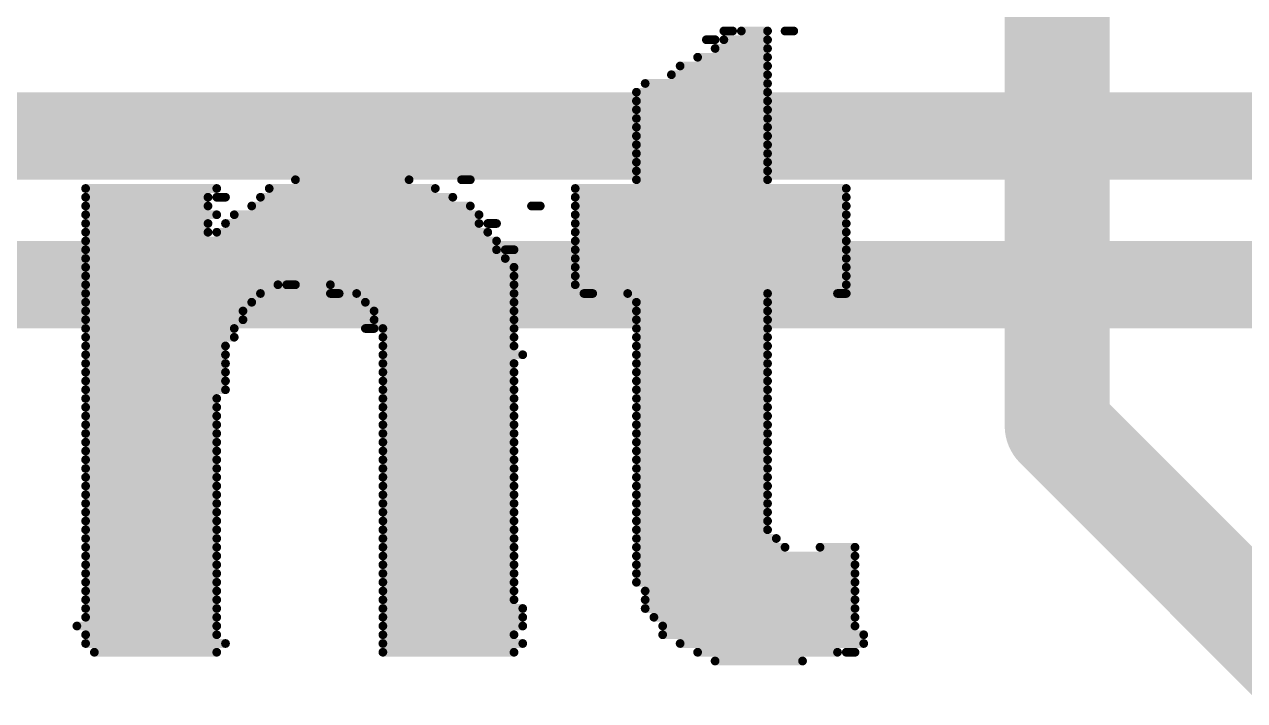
# Model space of a CAD drawing. Header units: millimetres. Extents: x 0.85 to 4.91, y 0.77 to 5.15.
# Drawn here: x 2.395 to 2.5346, y 1.9985 to 2.0758 of the extents above; entities that cross this region are included whole.
import ezdxf

# ---------------------------------------------------------------- set-up
doc = ezdxf.new("R2010")
doc.units = ezdxf.units.MM
doc.header["$MEASUREMENT"] = 0
for name, color, linetype in [('BottomLayer', 5, 'Continuous'), ('TopLayer', 1, 'Continuous'), ('TopOverlay', 2, 'Continuous')]:
    doc.layers.add(name, color=color, linetype=linetype)

msp = doc.modelspace()

# ---------------------------------------------------------------- linework, layer by layer
at = {"layer": 'BottomLayer', "const_width": 0.012}
for points in [[(2.51312, 2.02988), (2.51312, 2.16406)], [(2.51312, 2.02988), (2.713, 1.83)]]:
    msp.add_lwpolyline(points, dxfattribs=at)
at = {"layer": 'BottomLayer', "const_width": 0.006}
msp.add_lwpolyline([(2.51012, 2.02988, 1), (2.51612, 2.02988, 1)], format="xyb", close=True, dxfattribs=at)
msp.add_lwpolyline([(2.51012, 2.02988, 1), (2.51612, 2.02988, 1)], format="xyb", close=True, dxfattribs=at)
at = {"layer": 'TopLayer', "const_width": 0.01}
for points in [[(1.698, 2.063), (3.503, 2.063)], [(1.69096, 2.046), (3.548, 2.046)]]:
    msp.add_lwpolyline(points, dxfattribs=at)
at = {"layer": 'TopOverlay', "const_width": 0.001}
for points in [[(2.475, 2.075), (2.476, 2.075)], [(2.477, 2.075), (2.48, 2.075)], [(2.482, 2.075), (2.483, 2.075)], [(2.473, 2.074), (2.474, 2.074)], [(2.475, 2.074), (2.48, 2.074)], [(2.472, 2.072), (2.48, 2.072)], [(2.474, 2.073), (2.48, 2.073)], [(2.47, 2.071), (2.48, 2.071)], [(2.469, 2.07), (2.48, 2.07)], [(2.465, 2.068), (2.48, 2.068)], [(2.466, 2.069), (2.48, 2.069)], [(2.465, 2.067), (2.48, 2.067)], [(2.465, 2.066), (2.48, 2.066)], [(2.465, 2.065), (2.48, 2.065)], [(2.465, 2.064), (2.48, 2.064)], [(2.465, 2.063), (2.48, 2.063)], [(2.465, 2.062), (2.48, 2.062)], [(2.465, 2.061), (2.48, 2.061)], [(2.465, 2.06), (2.48, 2.06)], [(2.465, 2.059), (2.48, 2.059)], [(2.402, 2.057), (2.417, 2.057)], [(2.423, 2.057), (2.442, 2.057)], [(2.426, 2.058), (2.439, 2.058)], [(2.445, 2.058), (2.446, 2.058)], [(2.458, 2.057), (2.489, 2.057)], [(2.465, 2.058), (2.48, 2.058)], [(2.402, 2.056), (2.416, 2.056)], [(2.417, 2.056), (2.418, 2.056)], [(2.422, 2.056), (2.444, 2.056)], [(2.458, 2.056), (2.489, 2.056)], [(2.402, 2.055), (2.416, 2.055)], [(2.402, 2.054), (2.417, 2.054)], [(2.419, 2.054), (2.447, 2.054)], [(2.421, 2.055), (2.446, 2.055)], [(2.453, 2.055), (2.454, 2.055)], [(2.458, 2.055), (2.489, 2.055)], [(2.458, 2.054), (2.489, 2.054)], [(2.402, 2.053), (2.416, 2.053)], [(2.418, 2.053), (2.447, 2.053)], [(2.448, 2.053), (2.449, 2.053)], [(2.458, 2.053), (2.489, 2.053)], [(2.402, 2.052), (2.416, 2.052)], [(2.417, 2.052), (2.448, 2.052)], [(2.458, 2.052), (2.489, 2.052)], [(2.402, 2.051), (2.449, 2.051)], [(2.402, 2.05), (2.449, 2.05)], [(2.45, 2.05), (2.451, 2.05)], [(2.458, 2.051), (2.489, 2.051)], [(2.458, 2.05), (2.489, 2.05)], [(2.402, 2.049), (2.45, 2.049)], [(2.458, 2.049), (2.489, 2.049)], [(2.402, 2.048), (2.451, 2.048)], [(2.402, 2.047), (2.451, 2.047)], [(2.458, 2.048), (2.489, 2.048)], [(2.458, 2.047), (2.489, 2.047)], [(2.402, 2.046), (2.424, 2.046)], [(2.425, 2.046), (2.426, 2.046)], [(2.43, 2.046), (2.451, 2.046)], [(2.458, 2.046), (2.489, 2.046)], [(2.402, 2.045), (2.422, 2.045)], [(2.43, 2.045), (2.431, 2.045)], [(2.433, 2.045), (2.451, 2.045)], [(2.459, 2.045), (2.46, 2.045)], [(2.464, 2.045), (2.48, 2.045)], [(2.488, 2.045), (2.489, 2.045)], [(2.402, 2.044), (2.421, 2.044)], [(2.402, 2.043), (2.42, 2.043)], [(2.434, 2.044), (2.451, 2.044)], [(2.435, 2.043), (2.451, 2.043)], [(2.465, 2.044), (2.48, 2.044)], [(2.465, 2.043), (2.48, 2.043)], [(2.402, 2.042), (2.42, 2.042)], [(2.435, 2.042), (2.451, 2.042)], [(2.465, 2.042), (2.48, 2.042)], [(2.402, 2.041), (2.419, 2.041)], [(2.402, 2.04), (2.419, 2.04)], [(2.434, 2.041), (2.435, 2.041)], [(2.436, 2.041), (2.451, 2.041)], [(2.436, 2.04), (2.451, 2.04)], [(2.465, 2.041), (2.48, 2.041)], [(2.465, 2.04), (2.48, 2.04)], [(2.402, 2.039), (2.418, 2.039)], [(2.436, 2.039), (2.451, 2.039)], [(2.465, 2.039), (2.48, 2.039)], [(2.402, 2.038), (2.418, 2.038)], [(2.436, 2.038), (2.452, 2.038)], [(2.465, 2.038), (2.48, 2.038)], [(2.402, 2.037), (2.418, 2.037)], [(2.402, 2.036), (2.418, 2.036)], [(2.436, 2.037), (2.451, 2.037)], [(2.436, 2.036), (2.451, 2.036)], [(2.465, 2.037), (2.48, 2.037)], [(2.465, 2.036), (2.48, 2.036)], [(2.402, 2.035), (2.418, 2.035)], [(2.436, 2.035), (2.451, 2.035)], [(2.465, 2.035), (2.48, 2.035)], [(2.402, 2.034), (2.418, 2.034)], [(2.402, 2.033), (2.417, 2.033)], [(2.436, 2.034), (2.451, 2.034)], [(2.436, 2.033), (2.451, 2.033)], [(2.465, 2.034), (2.48, 2.034)], [(2.465, 2.033), (2.48, 2.033)], [(2.402, 2.032), (2.417, 2.032)], [(2.436, 2.032), (2.451, 2.032)], [(2.465, 2.032), (2.48, 2.032)], [(2.402, 2.031), (2.417, 2.031)], [(2.436, 2.031), (2.451, 2.031)], [(2.465, 2.031), (2.48, 2.031)], [(2.402, 2.03), (2.417, 2.03)], [(2.402, 2.029), (2.417, 2.029)], [(2.436, 2.03), (2.451, 2.03)], [(2.436, 2.029), (2.451, 2.029)], [(2.465, 2.03), (2.48, 2.03)], [(2.465, 2.029), (2.48, 2.029)], [(2.402, 2.028), (2.417, 2.028)], [(2.436, 2.028), (2.451, 2.028)], [(2.465, 2.028), (2.48, 2.028)], [(2.402, 2.027), (2.417, 2.027)], [(2.402, 2.026), (2.417, 2.026)], [(2.436, 2.027), (2.451, 2.027)], [(2.436, 2.026), (2.451, 2.026)], [(2.465, 2.027), (2.48, 2.027)], [(2.465, 2.026), (2.48, 2.026)], [(2.402, 2.025), (2.417, 2.025)], [(2.436, 2.025), (2.451, 2.025)], [(2.465, 2.025), (2.48, 2.025)], [(2.402, 2.024), (2.417, 2.024)], [(2.436, 2.024), (2.451, 2.024)], [(2.465, 2.024), (2.48, 2.024)], [(2.402, 2.023), (2.417, 2.023)], [(2.402, 2.022), (2.417, 2.022)], [(2.436, 2.023), (2.451, 2.023)], [(2.436, 2.022), (2.451, 2.022)], [(2.465, 2.023), (2.48, 2.023)], [(2.465, 2.022), (2.48, 2.022)], [(2.402, 2.021), (2.417, 2.021)], [(2.436, 2.021), (2.451, 2.021)], [(2.465, 2.021), (2.48, 2.021)], [(2.402, 2.02), (2.417, 2.02)], [(2.402, 2.019), (2.417, 2.019)], [(2.436, 2.02), (2.451, 2.02)], [(2.436, 2.019), (2.451, 2.019)], [(2.465, 2.02), (2.48, 2.02)], [(2.465, 2.019), (2.48, 2.019)], [(2.402, 2.018), (2.417, 2.018)], [(2.436, 2.018), (2.451, 2.018)], [(2.465, 2.018), (2.48, 2.018)], [(2.402, 2.017), (2.417, 2.017)], [(2.436, 2.017), (2.451, 2.017)], [(2.465, 2.017), (2.481, 2.017)], [(2.402, 2.016), (2.417, 2.016)], [(2.402, 2.015), (2.417, 2.015)], [(2.436, 2.016), (2.451, 2.016)], [(2.436, 2.015), (2.451, 2.015)], [(2.465, 2.016), (2.482, 2.016)], [(2.465, 2.015), (2.49, 2.015)], [(2.486, 2.016), (2.49, 2.016)], [(2.402, 2.014), (2.417, 2.014)], [(2.436, 2.014), (2.451, 2.014)], [(2.465, 2.014), (2.49, 2.014)], [(2.402, 2.013), (2.417, 2.013)], [(2.402, 2.012), (2.417, 2.012)], [(2.436, 2.013), (2.451, 2.013)], [(2.436, 2.012), (2.451, 2.012)], [(2.465, 2.013), (2.49, 2.013)], [(2.465, 2.012), (2.49, 2.012)], [(2.402, 2.011), (2.417, 2.011)], [(2.436, 2.011), (2.451, 2.011)], [(2.466, 2.011), (2.49, 2.011)], [(2.402, 2.01), (2.417, 2.01)], [(2.436, 2.01), (2.451, 2.01)], [(2.466, 2.01), (2.49, 2.01)], [(2.402, 2.009), (2.417, 2.009)], [(2.402, 2.008), (2.417, 2.008)], [(2.436, 2.009), (2.452, 2.009)], [(2.436, 2.008), (2.452, 2.008)], [(2.466, 2.009), (2.49, 2.009)], [(2.467, 2.008), (2.49, 2.008)], [(2.401, 2.007), (2.417, 2.007)], [(2.436, 2.007), (2.452, 2.007)], [(2.468, 2.007), (2.49, 2.007)], [(2.402, 2.006), (2.417, 2.006)], [(2.402, 2.005), (2.418, 2.005)], [(2.436, 2.006), (2.451, 2.006)], [(2.436, 2.005), (2.452, 2.005)], [(2.468, 2.006), (2.491, 2.006)], [(2.47, 2.005), (2.491, 2.005)], [(2.403, 2.004), (2.417, 2.004)], [(2.436, 2.004), (2.451, 2.004)], [(2.472, 2.004), (2.488, 2.004)], [(2.489, 2.004), (2.49, 2.004)], [(2.474, 2.003), (2.484, 2.003)]]:
    msp.add_lwpolyline(points, dxfattribs=at)
at = {"layer": 'TopOverlay', "const_width": 0.0005}
for points in [[(2.47475, 2.075, 1), (2.47525, 2.075, 1)], [(2.47575, 2.075, 1), (2.47625, 2.075, 1)], [(2.47675, 2.075, 1), (2.47725, 2.075, 1)], [(2.47975, 2.075, 1), (2.48025, 2.075, 1)], [(2.48175, 2.075, 1), (2.48225, 2.075, 1)], [(2.48275, 2.075, 1), (2.48325, 2.075, 1)], [(2.47275, 2.074, 1), (2.47325, 2.074, 1)], [(2.47375, 2.074, 1), (2.47425, 2.074, 1)], [(2.47475, 2.074, 1), (2.47525, 2.074, 1)], [(2.47975, 2.074, 1), (2.48025, 2.074, 1)], [(2.47175, 2.072, 1), (2.47225, 2.072, 1)], [(2.47375, 2.073, 1), (2.47425, 2.073, 1)], [(2.47975, 2.073, 1), (2.48025, 2.073, 1)], [(2.47975, 2.072, 1), (2.48025, 2.072, 1)], [(2.46975, 2.071, 1), (2.47025, 2.071, 1)], [(2.47975, 2.071, 1), (2.48025, 2.071, 1)], [(2.46875, 2.07, 1), (2.46925, 2.07, 1)], [(2.47975, 2.07, 1), (2.48025, 2.07, 1)], [(2.46475, 2.068, 1), (2.46525, 2.068, 1)], [(2.46575, 2.069, 1), (2.46625, 2.069, 1)], [(2.47975, 2.069, 1), (2.48025, 2.069, 1)], [(2.47975, 2.068, 1), (2.48025, 2.068, 1)], [(2.46475, 2.067, 1), (2.46525, 2.067, 1)], [(2.47975, 2.067, 1), (2.48025, 2.067, 1)], [(2.46475, 2.066, 1), (2.46525, 2.066, 1)], [(2.46475, 2.065, 1), (2.46525, 2.065, 1)], [(2.47975, 2.066, 1), (2.48025, 2.066, 1)], [(2.47975, 2.065, 1), (2.48025, 2.065, 1)], [(2.46475, 2.064, 1), (2.46525, 2.064, 1)], [(2.47975, 2.064, 1), (2.48025, 2.064, 1)], [(2.46475, 2.063, 1), (2.46525, 2.063, 1)], [(2.47975, 2.063, 1), (2.48025, 2.063, 1)], [(2.46475, 2.062, 1), (2.46525, 2.062, 1)], [(2.46475, 2.061, 1), (2.46525, 2.061, 1)], [(2.47975, 2.062, 1), (2.48025, 2.062, 1)], [(2.47975, 2.061, 1), (2.48025, 2.061, 1)], [(2.46475, 2.06, 1), (2.46525, 2.06, 1)], [(2.47975, 2.06, 1), (2.48025, 2.06, 1)], [(2.46475, 2.059, 1), (2.46525, 2.059, 1)], [(2.47975, 2.059, 1), (2.48025, 2.059, 1)], [(2.40175, 2.057, 1), (2.40225, 2.057, 1)], [(2.41675, 2.057, 1), (2.41725, 2.057, 1)], [(2.42275, 2.057, 1), (2.42325, 2.057, 1)], [(2.42575, 2.058, 1), (2.42625, 2.058, 1)], [(2.43875, 2.058, 1), (2.43925, 2.058, 1)], [(2.44175, 2.057, 1), (2.44225, 2.057, 1)], [(2.44475, 2.058, 1), (2.44525, 2.058, 1)], [(2.44575, 2.058, 1), (2.44625, 2.058, 1)], [(2.45775, 2.057, 1), (2.45825, 2.057, 1)], [(2.46475, 2.058, 1), (2.46525, 2.058, 1)], [(2.47975, 2.058, 1), (2.48025, 2.058, 1)], [(2.48875, 2.057, 1), (2.48925, 2.057, 1)], [(2.40175, 2.056, 1), (2.40225, 2.056, 1)], [(2.41575, 2.056, 1), (2.41625, 2.056, 1)], [(2.41675, 2.056, 1), (2.41725, 2.056, 1)], [(2.41775, 2.056, 1), (2.41825, 2.056, 1)], [(2.42175, 2.056, 1), (2.42225, 2.056, 1)], [(2.44375, 2.056, 1), (2.44425, 2.056, 1)], [(2.45775, 2.056, 1), (2.45825, 2.056, 1)], [(2.48875, 2.056, 1), (2.48925, 2.056, 1)], [(2.40175, 2.055, 1), (2.40225, 2.055, 1)], [(2.40175, 2.054, 1), (2.40225, 2.054, 1)], [(2.41575, 2.055, 1), (2.41625, 2.055, 1)], [(2.41675, 2.054, 1), (2.41725, 2.054, 1)], [(2.41875, 2.054, 1), (2.41925, 2.054, 1)], [(2.42075, 2.055, 1), (2.42125, 2.055, 1)], [(2.44575, 2.055, 1), (2.44625, 2.055, 1)], [(2.44675, 2.054, 1), (2.44725, 2.054, 1)], [(2.45275, 2.055, 1), (2.45325, 2.055, 1)], [(2.45375, 2.055, 1), (2.45425, 2.055, 1)], [(2.45775, 2.055, 1), (2.45825, 2.055, 1)], [(2.45775, 2.054, 1), (2.45825, 2.054, 1)], [(2.48875, 2.055, 1), (2.48925, 2.055, 1)], [(2.48875, 2.054, 1), (2.48925, 2.054, 1)], [(2.40175, 2.053, 1), (2.40225, 2.053, 1)], [(2.41575, 2.053, 1), (2.41625, 2.053, 1)], [(2.41775, 2.053, 1), (2.41825, 2.053, 1)], [(2.44675, 2.053, 1), (2.44725, 2.053, 1)], [(2.44775, 2.053, 1), (2.44825, 2.053, 1)], [(2.44875, 2.053, 1), (2.44925, 2.053, 1)], [(2.45775, 2.053, 1), (2.45825, 2.053, 1)], [(2.48875, 2.053, 1), (2.48925, 2.053, 1)], [(2.40175, 2.052, 1), (2.40225, 2.052, 1)], [(2.41575, 2.052, 1), (2.41625, 2.052, 1)], [(2.41675, 2.052, 1), (2.41725, 2.052, 1)], [(2.44775, 2.052, 1), (2.44825, 2.052, 1)], [(2.45775, 2.052, 1), (2.45825, 2.052, 1)], [(2.48875, 2.052, 1), (2.48925, 2.052, 1)], [(2.40175, 2.051, 1), (2.40225, 2.051, 1)], [(2.40175, 2.05, 1), (2.40225, 2.05, 1)], [(2.44875, 2.051, 1), (2.44925, 2.051, 1)], [(2.44875, 2.05, 1), (2.44925, 2.05, 1)], [(2.44975, 2.05, 1), (2.45025, 2.05, 1)], [(2.45075, 2.05, 1), (2.45125, 2.05, 1)], [(2.45775, 2.051, 1), (2.45825, 2.051, 1)], [(2.45775, 2.05, 1), (2.45825, 2.05, 1)], [(2.48875, 2.051, 1), (2.48925, 2.051, 1)], [(2.48875, 2.05, 1), (2.48925, 2.05, 1)], [(2.40175, 2.049, 1), (2.40225, 2.049, 1)], [(2.44975, 2.049, 1), (2.45025, 2.049, 1)], [(2.45775, 2.049, 1), (2.45825, 2.049, 1)], [(2.48875, 2.049, 1), (2.48925, 2.049, 1)], [(2.40175, 2.048, 1), (2.40225, 2.048, 1)], [(2.40175, 2.047, 1), (2.40225, 2.047, 1)], [(2.45075, 2.048, 1), (2.45125, 2.048, 1)], [(2.45075, 2.047, 1), (2.45125, 2.047, 1)], [(2.45775, 2.048, 1), (2.45825, 2.048, 1)], [(2.45775, 2.047, 1), (2.45825, 2.047, 1)], [(2.48875, 2.048, 1), (2.48925, 2.048, 1)], [(2.48875, 2.047, 1), (2.48925, 2.047, 1)], [(2.40175, 2.046, 1), (2.40225, 2.046, 1)], [(2.42375, 2.046, 1), (2.42425, 2.046, 1)], [(2.42475, 2.046, 1), (2.42525, 2.046, 1)], [(2.42575, 2.046, 1), (2.42625, 2.046, 1)], [(2.42975, 2.046, 1), (2.43025, 2.046, 1)], [(2.45075, 2.046, 1), (2.45125, 2.046, 1)], [(2.45775, 2.046, 1), (2.45825, 2.046, 1)], [(2.48875, 2.046, 1), (2.48925, 2.046, 1)], [(2.40175, 2.045, 1), (2.40225, 2.045, 1)], [(2.42175, 2.045, 1), (2.42225, 2.045, 1)], [(2.42975, 2.045, 1), (2.43025, 2.045, 1)], [(2.43075, 2.045, 1), (2.43125, 2.045, 1)], [(2.43275, 2.045, 1), (2.43325, 2.045, 1)], [(2.45075, 2.045, 1), (2.45125, 2.045, 1)], [(2.45875, 2.045, 1), (2.45925, 2.045, 1)], [(2.45975, 2.045, 1), (2.46025, 2.045, 1)], [(2.46375, 2.045, 1), (2.46425, 2.045, 1)], [(2.47975, 2.045, 1), (2.48025, 2.045, 1)], [(2.48775, 2.045, 1), (2.48825, 2.045, 1)], [(2.48875, 2.045, 1), (2.48925, 2.045, 1)], [(2.40175, 2.044, 1), (2.40225, 2.044, 1)], [(2.40175, 2.043, 1), (2.40225, 2.043, 1)], [(2.41975, 2.043, 1), (2.42025, 2.043, 1)], [(2.42075, 2.044, 1), (2.42125, 2.044, 1)], [(2.43375, 2.044, 1), (2.43425, 2.044, 1)], [(2.43475, 2.043, 1), (2.43525, 2.043, 1)], [(2.45075, 2.044, 1), (2.45125, 2.044, 1)], [(2.45075, 2.043, 1), (2.45125, 2.043, 1)], [(2.46475, 2.044, 1), (2.46525, 2.044, 1)], [(2.46475, 2.043, 1), (2.46525, 2.043, 1)], [(2.47975, 2.044, 1), (2.48025, 2.044, 1)], [(2.47975, 2.043, 1), (2.48025, 2.043, 1)], [(2.40175, 2.042, 1), (2.40225, 2.042, 1)], [(2.41975, 2.042, 1), (2.42025, 2.042, 1)], [(2.43475, 2.042, 1), (2.43525, 2.042, 1)], [(2.45075, 2.042, 1), (2.45125, 2.042, 1)], [(2.46475, 2.042, 1), (2.46525, 2.042, 1)], [(2.47975, 2.042, 1), (2.48025, 2.042, 1)], [(2.40175, 2.041, 1), (2.40225, 2.041, 1)], [(2.40175, 2.04, 1), (2.40225, 2.04, 1)], [(2.41875, 2.041, 1), (2.41925, 2.041, 1)], [(2.41875, 2.04, 1), (2.41925, 2.04, 1)], [(2.43375, 2.041, 1), (2.43425, 2.041, 1)], [(2.43475, 2.041, 1), (2.43525, 2.041, 1)], [(2.43575, 2.041, 1), (2.43625, 2.041, 1)], [(2.43575, 2.04, 1), (2.43625, 2.04, 1)], [(2.45075, 2.041, 1), (2.45125, 2.041, 1)], [(2.45075, 2.04, 1), (2.45125, 2.04, 1)], [(2.46475, 2.041, 1), (2.46525, 2.041, 1)], [(2.46475, 2.04, 1), (2.46525, 2.04, 1)], [(2.47975, 2.041, 1), (2.48025, 2.041, 1)], [(2.47975, 2.04, 1), (2.48025, 2.04, 1)], [(2.40175, 2.039, 1), (2.40225, 2.039, 1)], [(2.41775, 2.039, 1), (2.41825, 2.039, 1)], [(2.43575, 2.039, 1), (2.43625, 2.039, 1)], [(2.45075, 2.039, 1), (2.45125, 2.039, 1)], [(2.46475, 2.039, 1), (2.46525, 2.039, 1)], [(2.47975, 2.039, 1), (2.48025, 2.039, 1)], [(2.40175, 2.038, 1), (2.40225, 2.038, 1)], [(2.41775, 2.038, 1), (2.41825, 2.038, 1)], [(2.43575, 2.038, 1), (2.43625, 2.038, 1)], [(2.45175, 2.038, 1), (2.45225, 2.038, 1)], [(2.46475, 2.038, 1), (2.46525, 2.038, 1)], [(2.47975, 2.038, 1), (2.48025, 2.038, 1)], [(2.40175, 2.037, 1), (2.40225, 2.037, 1)], [(2.40175, 2.036, 1), (2.40225, 2.036, 1)], [(2.41775, 2.037, 1), (2.41825, 2.037, 1)], [(2.41775, 2.036, 1), (2.41825, 2.036, 1)], [(2.43575, 2.037, 1), (2.43625, 2.037, 1)], [(2.43575, 2.036, 1), (2.43625, 2.036, 1)], [(2.45075, 2.037, 1), (2.45125, 2.037, 1)], [(2.45075, 2.036, 1), (2.45125, 2.036, 1)], [(2.46475, 2.037, 1), (2.46525, 2.037, 1)], [(2.46475, 2.036, 1), (2.46525, 2.036, 1)], [(2.47975, 2.037, 1), (2.48025, 2.037, 1)], [(2.47975, 2.036, 1), (2.48025, 2.036, 1)], [(2.40175, 2.035, 1), (2.40225, 2.035, 1)], [(2.41775, 2.035, 1), (2.41825, 2.035, 1)], [(2.43575, 2.035, 1), (2.43625, 2.035, 1)], [(2.45075, 2.035, 1), (2.45125, 2.035, 1)], [(2.46475, 2.035, 1), (2.46525, 2.035, 1)], [(2.47975, 2.035, 1), (2.48025, 2.035, 1)], [(2.40175, 2.034, 1), (2.40225, 2.034, 1)], [(2.40175, 2.033, 1), (2.40225, 2.033, 1)], [(2.41675, 2.033, 1), (2.41725, 2.033, 1)], [(2.41775, 2.034, 1), (2.41825, 2.034, 1)], [(2.43575, 2.034, 1), (2.43625, 2.034, 1)], [(2.43575, 2.033, 1), (2.43625, 2.033, 1)], [(2.45075, 2.034, 1), (2.45125, 2.034, 1)], [(2.45075, 2.033, 1), (2.45125, 2.033, 1)], [(2.46475, 2.034, 1), (2.46525, 2.034, 1)], [(2.46475, 2.033, 1), (2.46525, 2.033, 1)], [(2.47975, 2.034, 1), (2.48025, 2.034, 1)], [(2.47975, 2.033, 1), (2.48025, 2.033, 1)], [(2.40175, 2.032, 1), (2.40225, 2.032, 1)], [(2.41675, 2.032, 1), (2.41725, 2.032, 1)], [(2.43575, 2.032, 1), (2.43625, 2.032, 1)], [(2.45075, 2.032, 1), (2.45125, 2.032, 1)], [(2.46475, 2.032, 1), (2.46525, 2.032, 1)], [(2.47975, 2.032, 1), (2.48025, 2.032, 1)], [(2.40175, 2.031, 1), (2.40225, 2.031, 1)], [(2.41675, 2.031, 1), (2.41725, 2.031, 1)], [(2.43575, 2.031, 1), (2.43625, 2.031, 1)], [(2.45075, 2.031, 1), (2.45125, 2.031, 1)], [(2.46475, 2.031, 1), (2.46525, 2.031, 1)], [(2.47975, 2.031, 1), (2.48025, 2.031, 1)], [(2.40175, 2.03, 1), (2.40225, 2.03, 1)], [(2.40175, 2.029, 1), (2.40225, 2.029, 1)], [(2.41675, 2.03, 1), (2.41725, 2.03, 1)], [(2.41675, 2.029, 1), (2.41725, 2.029, 1)], [(2.43575, 2.03, 1), (2.43625, 2.03, 1)], [(2.43575, 2.029, 1), (2.43625, 2.029, 1)], [(2.45075, 2.03, 1), (2.45125, 2.03, 1)], [(2.45075, 2.029, 1), (2.45125, 2.029, 1)], [(2.46475, 2.03, 1), (2.46525, 2.03, 1)], [(2.46475, 2.029, 1), (2.46525, 2.029, 1)], [(2.47975, 2.03, 1), (2.48025, 2.03, 1)], [(2.47975, 2.029, 1), (2.48025, 2.029, 1)], [(2.40175, 2.028, 1), (2.40225, 2.028, 1)], [(2.41675, 2.028, 1), (2.41725, 2.028, 1)], [(2.43575, 2.028, 1), (2.43625, 2.028, 1)], [(2.45075, 2.028, 1), (2.45125, 2.028, 1)], [(2.46475, 2.028, 1), (2.46525, 2.028, 1)], [(2.47975, 2.028, 1), (2.48025, 2.028, 1)], [(2.40175, 2.027, 1), (2.40225, 2.027, 1)], [(2.40175, 2.026, 1), (2.40225, 2.026, 1)], [(2.41675, 2.027, 1), (2.41725, 2.027, 1)], [(2.41675, 2.026, 1), (2.41725, 2.026, 1)], [(2.43575, 2.027, 1), (2.43625, 2.027, 1)], [(2.43575, 2.026, 1), (2.43625, 2.026, 1)], [(2.45075, 2.027, 1), (2.45125, 2.027, 1)], [(2.45075, 2.026, 1), (2.45125, 2.026, 1)], [(2.46475, 2.027, 1), (2.46525, 2.027, 1)], [(2.46475, 2.026, 1), (2.46525, 2.026, 1)], [(2.47975, 2.027, 1), (2.48025, 2.027, 1)], [(2.47975, 2.026, 1), (2.48025, 2.026, 1)], [(2.40175, 2.025, 1), (2.40225, 2.025, 1)], [(2.41675, 2.025, 1), (2.41725, 2.025, 1)], [(2.43575, 2.025, 1), (2.43625, 2.025, 1)], [(2.45075, 2.025, 1), (2.45125, 2.025, 1)], [(2.46475, 2.025, 1), (2.46525, 2.025, 1)], [(2.47975, 2.025, 1), (2.48025, 2.025, 1)], [(2.40175, 2.024, 1), (2.40225, 2.024, 1)], [(2.41675, 2.024, 1), (2.41725, 2.024, 1)], [(2.43575, 2.024, 1), (2.43625, 2.024, 1)], [(2.45075, 2.024, 1), (2.45125, 2.024, 1)], [(2.46475, 2.024, 1), (2.46525, 2.024, 1)], [(2.47975, 2.024, 1), (2.48025, 2.024, 1)], [(2.40175, 2.023, 1), (2.40225, 2.023, 1)], [(2.40175, 2.022, 1), (2.40225, 2.022, 1)], [(2.41675, 2.023, 1), (2.41725, 2.023, 1)], [(2.41675, 2.022, 1), (2.41725, 2.022, 1)], [(2.43575, 2.023, 1), (2.43625, 2.023, 1)], [(2.43575, 2.022, 1), (2.43625, 2.022, 1)], [(2.45075, 2.023, 1), (2.45125, 2.023, 1)], [(2.45075, 2.022, 1), (2.45125, 2.022, 1)], [(2.46475, 2.023, 1), (2.46525, 2.023, 1)], [(2.46475, 2.022, 1), (2.46525, 2.022, 1)], [(2.47975, 2.023, 1), (2.48025, 2.023, 1)], [(2.47975, 2.022, 1), (2.48025, 2.022, 1)], [(2.40175, 2.021, 1), (2.40225, 2.021, 1)], [(2.41675, 2.021, 1), (2.41725, 2.021, 1)], [(2.43575, 2.021, 1), (2.43625, 2.021, 1)], [(2.45075, 2.021, 1), (2.45125, 2.021, 1)], [(2.46475, 2.021, 1), (2.46525, 2.021, 1)], [(2.47975, 2.021, 1), (2.48025, 2.021, 1)], [(2.40175, 2.02, 1), (2.40225, 2.02, 1)], [(2.40175, 2.019, 1), (2.40225, 2.019, 1)], [(2.41675, 2.02, 1), (2.41725, 2.02, 1)], [(2.41675, 2.019, 1), (2.41725, 2.019, 1)], [(2.43575, 2.02, 1), (2.43625, 2.02, 1)], [(2.43575, 2.019, 1), (2.43625, 2.019, 1)], [(2.45075, 2.02, 1), (2.45125, 2.02, 1)], [(2.45075, 2.019, 1), (2.45125, 2.019, 1)], [(2.46475, 2.02, 1), (2.46525, 2.02, 1)], [(2.46475, 2.019, 1), (2.46525, 2.019, 1)], [(2.47975, 2.02, 1), (2.48025, 2.02, 1)], [(2.47975, 2.019, 1), (2.48025, 2.019, 1)], [(2.40175, 2.018, 1), (2.40225, 2.018, 1)], [(2.41675, 2.018, 1), (2.41725, 2.018, 1)], [(2.43575, 2.018, 1), (2.43625, 2.018, 1)], [(2.45075, 2.018, 1), (2.45125, 2.018, 1)], [(2.46475, 2.018, 1), (2.46525, 2.018, 1)], [(2.47975, 2.018, 1), (2.48025, 2.018, 1)], [(2.40175, 2.017, 1), (2.40225, 2.017, 1)], [(2.41675, 2.017, 1), (2.41725, 2.017, 1)], [(2.43575, 2.017, 1), (2.43625, 2.017, 1)], [(2.45075, 2.017, 1), (2.45125, 2.017, 1)], [(2.46475, 2.017, 1), (2.46525, 2.017, 1)], [(2.48075, 2.017, 1), (2.48125, 2.017, 1)], [(2.40175, 2.016, 1), (2.40225, 2.016, 1)], [(2.40175, 2.015, 1), (2.40225, 2.015, 1)], [(2.41675, 2.016, 1), (2.41725, 2.016, 1)], [(2.41675, 2.015, 1), (2.41725, 2.015, 1)], [(2.43575, 2.016, 1), (2.43625, 2.016, 1)], [(2.43575, 2.015, 1), (2.43625, 2.015, 1)], [(2.45075, 2.016, 1), (2.45125, 2.016, 1)], [(2.45075, 2.015, 1), (2.45125, 2.015, 1)], [(2.46475, 2.016, 1), (2.46525, 2.016, 1)], [(2.46475, 2.015, 1), (2.46525, 2.015, 1)], [(2.48175, 2.016, 1), (2.48225, 2.016, 1)], [(2.48575, 2.016, 1), (2.48625, 2.016, 1)], [(2.48975, 2.016, 1), (2.49025, 2.016, 1)], [(2.48975, 2.015, 1), (2.49025, 2.015, 1)], [(2.40175, 2.014, 1), (2.40225, 2.014, 1)], [(2.41675, 2.014, 1), (2.41725, 2.014, 1)], [(2.43575, 2.014, 1), (2.43625, 2.014, 1)], [(2.45075, 2.014, 1), (2.45125, 2.014, 1)], [(2.46475, 2.014, 1), (2.46525, 2.014, 1)], [(2.48975, 2.014, 1), (2.49025, 2.014, 1)], [(2.40175, 2.013, 1), (2.40225, 2.013, 1)], [(2.40175, 2.012, 1), (2.40225, 2.012, 1)], [(2.41675, 2.013, 1), (2.41725, 2.013, 1)], [(2.41675, 2.012, 1), (2.41725, 2.012, 1)], [(2.43575, 2.013, 1), (2.43625, 2.013, 1)], [(2.43575, 2.012, 1), (2.43625, 2.012, 1)], [(2.45075, 2.013, 1), (2.45125, 2.013, 1)], [(2.45075, 2.012, 1), (2.45125, 2.012, 1)], [(2.46475, 2.013, 1), (2.46525, 2.013, 1)], [(2.46475, 2.012, 1), (2.46525, 2.012, 1)], [(2.48975, 2.013, 1), (2.49025, 2.013, 1)], [(2.48975, 2.012, 1), (2.49025, 2.012, 1)], [(2.40175, 2.011, 1), (2.40225, 2.011, 1)], [(2.41675, 2.011, 1), (2.41725, 2.011, 1)], [(2.43575, 2.011, 1), (2.43625, 2.011, 1)], [(2.45075, 2.011, 1), (2.45125, 2.011, 1)], [(2.46575, 2.011, 1), (2.46625, 2.011, 1)], [(2.48975, 2.011, 1), (2.49025, 2.011, 1)], [(2.40175, 2.01, 1), (2.40225, 2.01, 1)], [(2.41675, 2.01, 1), (2.41725, 2.01, 1)], [(2.43575, 2.01, 1), (2.43625, 2.01, 1)], [(2.45075, 2.01, 1), (2.45125, 2.01, 1)], [(2.46575, 2.01, 1), (2.46625, 2.01, 1)], [(2.48975, 2.01, 1), (2.49025, 2.01, 1)], [(2.40175, 2.009, 1), (2.40225, 2.009, 1)], [(2.40175, 2.008, 1), (2.40225, 2.008, 1)], [(2.41675, 2.009, 1), (2.41725, 2.009, 1)], [(2.41675, 2.008, 1), (2.41725, 2.008, 1)], [(2.43575, 2.009, 1), (2.43625, 2.009, 1)], [(2.43575, 2.008, 1), (2.43625, 2.008, 1)], [(2.45175, 2.009, 1), (2.45225, 2.009, 1)], [(2.45175, 2.008, 1), (2.45225, 2.008, 1)], [(2.46575, 2.009, 1), (2.46625, 2.009, 1)], [(2.46675, 2.008, 1), (2.46725, 2.008, 1)], [(2.48975, 2.009, 1), (2.49025, 2.009, 1)], [(2.48975, 2.008, 1), (2.49025, 2.008, 1)], [(2.40075, 2.007, 1), (2.40125, 2.007, 1)], [(2.41675, 2.007, 1), (2.41725, 2.007, 1)], [(2.43575, 2.007, 1), (2.43625, 2.007, 1)], [(2.45175, 2.007, 1), (2.45225, 2.007, 1)], [(2.46775, 2.007, 1), (2.46825, 2.007, 1)], [(2.48975, 2.007, 1), (2.49025, 2.007, 1)], [(2.40175, 2.006, 1), (2.40225, 2.006, 1)], [(2.40175, 2.005, 1), (2.40225, 2.005, 1)], [(2.41675, 2.006, 1), (2.41725, 2.006, 1)], [(2.41775, 2.005, 1), (2.41825, 2.005, 1)], [(2.43575, 2.006, 1), (2.43625, 2.006, 1)], [(2.43575, 2.005, 1), (2.43625, 2.005, 1)], [(2.45075, 2.006, 1), (2.45125, 2.006, 1)], [(2.45175, 2.005, 1), (2.45225, 2.005, 1)], [(2.46775, 2.006, 1), (2.46825, 2.006, 1)], [(2.46975, 2.005, 1), (2.47025, 2.005, 1)], [(2.49075, 2.006, 1), (2.49125, 2.006, 1)], [(2.49075, 2.005, 1), (2.49125, 2.005, 1)], [(2.40275, 2.004, 1), (2.40325, 2.004, 1)], [(2.41675, 2.004, 1), (2.41725, 2.004, 1)], [(2.43575, 2.004, 1), (2.43625, 2.004, 1)], [(2.45075, 2.004, 1), (2.45125, 2.004, 1)], [(2.47175, 2.004, 1), (2.47225, 2.004, 1)], [(2.48775, 2.004, 1), (2.48825, 2.004, 1)], [(2.48875, 2.004, 1), (2.48925, 2.004, 1)], [(2.48975, 2.004, 1), (2.49025, 2.004, 1)], [(2.47375, 2.003, 1), (2.47425, 2.003, 1)], [(2.48375, 2.003, 1), (2.48425, 2.003, 1)]]:
    msp.add_lwpolyline(points, format="xyb", close=True, dxfattribs=at)

doc.saveas('drawing.dxf')
